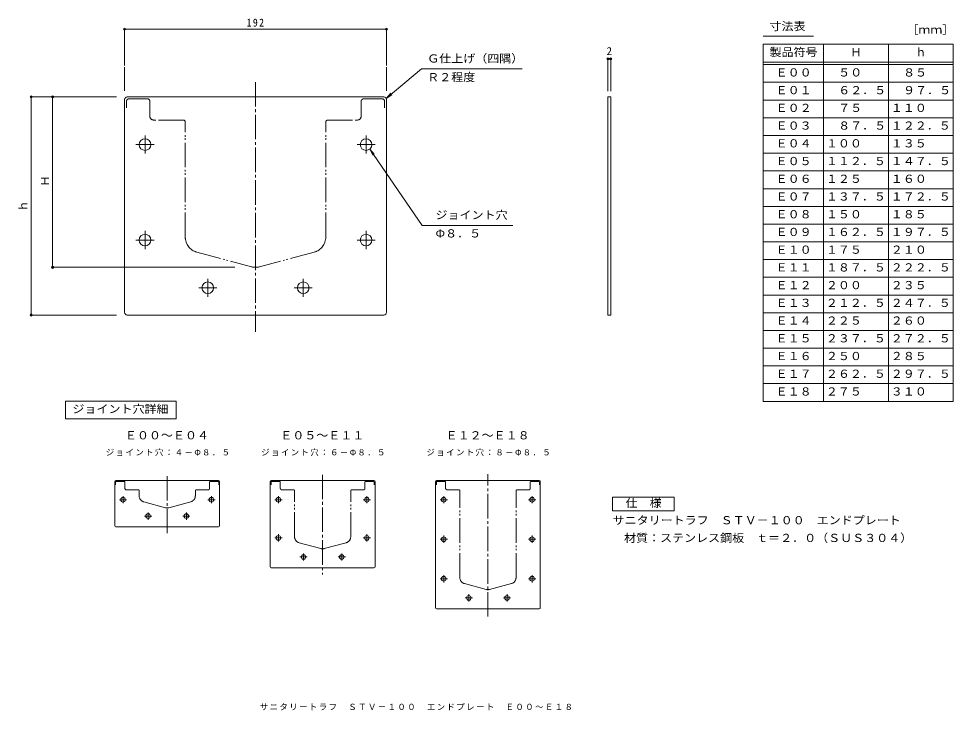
# Model space of a CAD drawing. Units: millimetres, scale not verified, with parts at other scales. Extents: x -332 to 353, y -266 to 242.
import ezdxf
from ezdxf.enums import TextEntityAlignment as Align

# ---------------------------------------------------------------- set-up
doc = ezdxf.new("R2010")
doc.units = ezdxf.units.MM
doc.header["$LTSCALE"] = 2
doc.header["$PDMODE"] = 32
doc.header["$PDSIZE"] = 1.6
doc.linetypes.add('CHAIN2', pattern=[12, 9, -1, 1, -1])
doc.linetypes.add('DOUBLE_CHAIN2', pattern=[12.8, 9, -1, 0.6, -0.6, 0.6, -1])
for name, color, linetype, lineweight in [('0-0_通り芯', 4, 'DOUBLE_CHAIN2', 9), ('0-F_092', 7, 'Continuous', 9), ('1-0_1-0ﾚｲﾔ', 4, 'Continuous', 9), ('1-1_1-1ﾚｲﾔ', 7, 'CHAIN2', 9), ('1-F_Hojo', 4, 'DOUBLE_CHAIN2', 9), ('2-0__2-c_Shi', 7, 'Continuous', 9), ('3-0__2-a_N_s', 2, 'Continuous', 9)]:
    doc.layers.add(name, color=color, linetype=linetype, lineweight=lineweight)
for name, color, linetype in [('2-F_2-Fﾚｲﾔ', 2, 'Continuous'), ('3-F', 2, 'Continuous'), ('F-F_F-Fﾚｲﾔ', 7, 'Continuous')]:
    doc.layers.add(name, color=color, linetype=linetype)
doc.styles.add('ＭＳ ゴシック', font='')
doc.styles.get('ＭＳ ゴシック').set_extended_font_data('MS Gothic')

msp = doc.modelspace()

# ---------------------------------------------------------------- linework, layer by layer
at = {"layer": '0-0_通り芯', "color": 7, "linetype": 'CHAIN2'}
msp.add_line((-158.205, 195.217), (-158.205, 12.101), dxfattribs=at)
at = {"layer": '0-0_通り芯', "linetype": 'Continuous'}
for p, q in [((-254.205, 182.335), (-254.205, 26.335)), ((-252.205, 184.335), (-64.205, 184.335)), ((-62.205, 26.335), (-62.205, 182.335)), ((100.076, 24.335), (100.076, 184.335)), ((-64.205, 24.335), (-252.205, 24.335))]:
    msp.add_line(p, q, dxfattribs=at)
at = {"layer": '0-0_通り芯'}
for p, q in [((-252.705, 181.335), (-252.705, 176.335)), ((-251.205, 182.835), (-237.205, 182.835)), ((-235.705, 170.335), (-235.705, 181.335)), ((-80.705, 181.335), (-80.705, 170.335)), ((-65.205, 182.835), (-79.205, 182.835)), ((-63.705, 181.335), (-63.705, 176.335)), ((-211.205, 167.335), (-232.705, 167.335)), ((-209.705, 81.553), (-209.705, 165.835)), ((-106.705, 81.553), (-106.705, 165.835)), ((-105.205, 167.335), (-83.705, 167.335)), ((-201.181, 70.445), (-161.181, 59.727)), ((-115.228, 70.445), (-155.228, 59.727))]:
    msp.add_line(p, q, dxfattribs=at)
at = {"layer": '0-0_通り芯', "linetype": 'CHAIN2'}
for p, q in [((-239.205, 142.705), (-239.205, 155.97)), ((-77.205, 142.705), (-77.205, 155.97)), ((-245.835, 149.335), (-232.575, 149.335)), ((-83.835, 149.335), (-70.575, 149.335)), ((-239.205, 72.705), (-239.205, 85.97)), ((-77.205, 72.705), (-77.205, 85.97)), ((-245.835, 79.335), (-232.575, 79.335)), ((-83.835, 79.335), (-70.575, 79.335)), ((-193.205, 37.705), (-193.205, 50.97)), ((-123.205, 37.705), (-123.205, 50.97)), ((-199.835, 44.335), (-186.575, 44.335)), ((-129.835, 44.335), (-116.575, 44.335))]:
    msp.add_line(p, q, dxfattribs=at)
at = {"layer": '0-0_通り芯', "linetype": 'Continuous'}
msp.add_lwpolyline([(102.076, 184.335), (102.076, 24.335), (100.076, 24.335)], dxfattribs=at)
for centre in [(-239.205, 149.335), (-77.205, 149.335), (-239.205, 79.335), (-77.205, 79.335), (-193.205, 44.335), (-123.205, 44.335)]:
    msp.add_circle(centre, 4.25, dxfattribs=at)
for centre, start, end in [((-252.205, 182.335), 90, 180), ((-64.205, 182.335), 0, 90), ((-252.205, 26.335), 180, 270), ((-64.205, 26.335), 270, 0)]:
    msp.add_arc(centre, 2, start, end, dxfattribs=at)
at = {"layer": '0-0_通り芯'}
for centre, radius, start, end in [((-251.205, 181.335), 1.5, 90, 180), ((-237.205, 181.335), 1.5, 0, 90), ((-79.205, 181.335), 1.5, 90, 180), ((-65.205, 181.335), 1.5, 0, 90), ((-232.705, 170.335), 3, 180, 270), ((-211.205, 165.835), 1.5, 0, 90), ((-105.205, 165.835), 1.5, 90, 180), ((-83.705, 170.335), 3, 270, 0), ((-198.205, 81.553), 11.5, 180, 254.99992), ((-118.205, 81.553), 11.5, 285.00008, 0), ((-158.205, 70.835), 11.5, 254.99992, 285.00008)]:
    msp.add_arc(centre, radius, start, end, dxfattribs=at)
at = {"layer": '0-F_092'}
for p, q in [((-254.205, 234.002), (-62.205, 234.002)), ((-254.205, 207.428), (-254.205, 234.002)), ((-62.205, 207.428), (-62.205, 234.002)), ((100.076, 188.586), (100.076, 212.861)), ((102.076, 188.586), (102.076, 212.861)), ((-254.205, 188.835), (-254.205, 206.176)), ((-62.205, 188.835), (-62.205, 206.176)), ((100.076, 212.261), (102.076, 212.261)), ((-62.435, 183.267), (-36.59, 204.805)), ((37.097, 204.805), (-36.59, 204.805)), ((-62.435, 183.267), (-59.045, 186.942)), ((-62.435, 183.267), (-58.209, 185.939)), ((-260.205, 184.335), (-323.249, 184.335)), ((-322.649, 184.335), (-322.649, 24.335)), ((-306.882, 184.335), (-306.882, 59.335)), ((-74.482, 146.072), (-72.219, 141.613)), ((30.478, 89.952), (-36.055, 89.952)), ((-173.349, 59.335), (-307.482, 59.335)), ((-260.205, 24.335), (-323.249, 24.335))]:
    msp.add_line(p, q, dxfattribs=at)
at = {"layer": '0-F_092', "color": 4}
msp.add_line((100.076, 184.335), (102.076, 184.335), dxfattribs=at)
at = {"layer": '0-F_092'}
msp.add_lwpolyline([(-36.055, 89.952), (-74.482, 146.072), (-71.142, 142.35)], dxfattribs=at)
for p in [(-254.205, 234.002), (-62.205, 234.002), (100.076, 212.261), (102.076, 212.261), (-322.649, 184.335), (-306.882, 184.335), (-306.882, 59.335), (-322.649, 24.335)]:
    msp.add_point(p, dxfattribs=at)
at = {"layer": '1-0_1-0ﾚｲﾔ'}
for p, q in [((-261.312, -130.323), (-261.312, -97.923)), ((-185.312, -97.123), (-260.512, -97.123)), ((-184.512, -130.323), (-184.512, -97.923)), ((-147.441, -97.923), (-147.441, -160.323)), ((-146.641, -97.123), (-71.441, -97.123)), ((-70.641, -160.323), (-70.641, -97.923)), ((-26.287, -97.923), (-26.287, -190.323)), ((49.713, -97.123), (-25.487, -97.123)), ((50.513, -97.923), (50.513, -190.323)), ((-260.512, -131.123), (-185.312, -131.123)), ((-71.441, -161.123), (-146.641, -161.123)), ((-25.487, -191.123), (49.713, -191.123))]:
    msp.add_line(p, q, dxfattribs=at)
at = {"layer": '1-0_1-0ﾚｲﾔ', "linetype": 'CHAIN2'}
for p, q in [((-255.312, -108.469), (-255.312, -113.775)), ((-190.512, -108.469), (-190.512, -113.775)), ((-141.441, -108.469), (-141.441, -113.775)), ((-76.641, -108.469), (-76.641, -113.775)), ((-20.287, -108.469), (-20.287, -113.775)), ((44.513, -108.469), (44.513, -113.775)), ((-257.964, -111.123), (-252.66, -111.123)), ((-193.164, -111.123), (-187.86, -111.123)), ((-144.093, -111.123), (-138.789, -111.123)), ((-79.293, -111.123), (-73.989, -111.123)), ((-22.939, -111.123), (-17.635, -111.123)), ((41.861, -111.123), (47.165, -111.123)), ((-239.564, -123.123), (-234.26, -123.123)), ((-236.912, -120.469), (-236.912, -125.775)), ((-211.564, -123.123), (-206.26, -123.123)), ((-208.912, -120.469), (-208.912, -125.775)), ((-141.441, -136.469), (-141.441, -141.775)), ((-76.641, -136.469), (-76.641, -141.775)), ((-144.093, -139.123), (-138.789, -139.123)), ((-79.293, -139.123), (-73.989, -139.123)), ((-22.939, -140.123), (-17.635, -140.123)), ((-20.287, -137.469), (-20.287, -142.775)), ((41.861, -140.123), (47.165, -140.123)), ((44.513, -137.469), (44.513, -142.775)), ((-123.041, -150.469), (-123.041, -155.775)), ((-95.041, -150.469), (-95.041, -155.775)), ((-125.693, -153.123), (-120.389, -153.123)), ((-97.693, -153.123), (-92.389, -153.123)), ((-22.939, -169.123), (-17.635, -169.123)), ((-20.287, -166.469), (-20.287, -171.775)), ((41.861, -169.123), (47.165, -169.123)), ((44.513, -166.469), (44.513, -171.775)), ((-4.539, -183.123), (0.765, -183.123)), ((-1.887, -180.469), (-1.887, -185.775)), ((23.461, -183.123), (28.765, -183.123)), ((26.113, -180.469), (26.113, -185.775))]:
    msp.add_line(p, q, dxfattribs=at)
at = {"layer": '1-0_1-0ﾚｲﾔ'}
for centre in [(-255.312, -111.123), (-190.512, -111.123), (-141.441, -111.123), (-76.641, -111.123), (-20.287, -111.123), (44.513, -111.123), (-236.912, -123.123), (-208.912, -123.123), (-141.441, -139.123), (-76.641, -139.123), (-20.287, -140.123), (44.513, -140.123), (-123.041, -153.123), (-95.041, -153.123), (-20.287, -169.123), (44.513, -169.123), (-1.887, -183.123), (26.113, -183.123)]:
    msp.add_circle(centre, 1.7, dxfattribs=at)
for centre, start, end in [((-260.512, -97.923), 90, 180), ((-185.312, -97.923), 0, 90), ((-146.641, -97.923), 90, 180), ((-71.441, -97.923), 0, 90), ((-25.487, -97.923), 90, 180), ((49.713, -97.923), 0, 90), ((-260.512, -130.323), 180, 270), ((-185.312, -130.323), 270, 0), ((-146.641, -160.323), 180, 270), ((-71.441, -160.323), 270, 0), ((-25.487, -190.323), 180, 270), ((49.713, -190.323), 270, 0)]:
    msp.add_arc(centre, 0.8, start, end, dxfattribs=at)
at = {"layer": '1-1_1-1ﾚｲﾔ'}
for p, q in [((-222.912, -135.735), (-222.912, -93.611)), ((-109.041, -92.77), (-109.041, -166.017)), ((12.113, -196.821), (12.113, -92.489))]:
    msp.add_line(p, q, dxfattribs=at)
at = {"layer": '1-F_Hojo', "color": 7, "linetype": 'Continuous'}
for p, q in [((-297.469, -38.808), (-216.313, -38.808)), ((-297.469, -38.808), (-297.469, -51.808)), ((-216.313, -38.808), (-216.313, -51.808)), ((-297.469, -51.808), (-216.313, -51.808))]:
    msp.add_line(p, q, dxfattribs=at)
at = {"layer": '1-F_Hojo'}
for p, q in [((-260.712, -98.323), (-260.712, -100.323)), ((-260.112, -97.723), (-254.512, -97.723)), ((-253.912, -102.723), (-253.912, -98.323)), ((-191.912, -98.323), (-191.912, -102.723)), ((-185.712, -97.723), (-191.312, -97.723)), ((-185.112, -98.323), (-185.112, -100.323)), ((-146.841, -98.323), (-146.841, -100.323)), ((-146.241, -97.723), (-140.641, -97.723)), ((-140.041, -102.723), (-140.041, -98.323)), ((-78.041, -98.323), (-78.041, -102.723)), ((-71.841, -97.723), (-77.441, -97.723)), ((-71.241, -98.323), (-71.241, -100.323)), ((-25.687, -98.323), (-25.687, -100.323)), ((-25.087, -97.723), (-19.487, -97.723)), ((-18.887, -102.723), (-18.887, -98.323)), ((43.113, -98.323), (43.113, -102.723)), ((49.313, -97.723), (43.713, -97.723)), ((49.913, -98.323), (49.913, -100.323)), ((-244.112, -103.923), (-252.712, -103.923)), ((-243.512, -108.236), (-243.512, -104.523)), ((-202.312, -108.236), (-202.312, -104.523)), ((-201.712, -103.923), (-193.112, -103.923)), ((-130.241, -103.923), (-138.841, -103.923)), ((-129.641, -138.236), (-129.641, -104.523)), ((-88.441, -138.236), (-88.441, -104.523)), ((-87.841, -103.923), (-79.241, -103.923)), ((-9.087, -103.923), (-17.687, -103.923)), ((-8.487, -168.236), (-8.487, -104.523)), ((32.713, -168.236), (32.713, -104.523)), ((33.313, -103.923), (41.913, -103.923)), ((-240.102, -112.679), (-224.102, -116.966)), ((-205.721, -112.679), (-221.721, -116.966)), ((-126.232, -142.679), (-110.232, -146.966)), ((-91.851, -142.679), (-107.851, -146.966)), ((-5.078, -172.679), (10.922, -176.966)), ((29.303, -172.679), (13.303, -176.966))]:
    msp.add_line(p, q, dxfattribs=at)
for centre, radius, start, end in [((-260.112, -98.323), 0.6, 90, 180), ((-254.512, -98.323), 0.6, 0, 90), ((-252.712, -102.723), 1.2, 180, 270), ((-193.112, -102.723), 1.2, 270, 0), ((-191.312, -98.323), 0.6, 90, 180), ((-185.712, -98.323), 0.6, 0, 90), ((-146.241, -98.323), 0.6, 90, 180), ((-140.641, -98.323), 0.6, 0, 90), ((-138.841, -102.723), 1.2, 180, 270), ((-79.241, -102.723), 1.2, 270, 0), ((-77.441, -98.323), 0.6, 90, 180), ((-71.841, -98.323), 0.6, 0, 90), ((-25.087, -98.323), 0.6, 90, 180), ((-19.487, -98.323), 0.6, 0, 90), ((-17.687, -102.723), 1.2, 180, 270), ((41.913, -102.723), 1.2, 270, 0), ((43.713, -98.323), 0.6, 90, 180), ((49.313, -98.323), 0.6, 0, 90), ((-244.112, -104.523), 0.6, 0, 90), ((-238.912, -108.236), 4.6, 180, 255), ((-206.912, -108.236), 4.6, 285.00009, 0), ((-201.712, -104.523), 0.6, 90, 180), ((-130.241, -104.523), 0.6, 0, 90), ((-87.841, -104.523), 0.6, 90, 180), ((-9.087, -104.523), 0.6, 0, 90), ((33.313, -104.523), 0.6, 90, 180), ((-222.912, -112.523), 4.6, 254.99998, 285.00009), ((-125.041, -138.236), 4.6, 180, 254.99992), ((-93.041, -138.236), 4.6, 285.00008, 0), ((-109.041, -142.523), 4.6, 254.99992, 285.00008), ((-3.887, -168.236), 4.6, 180, 255.00008), ((28.113, -168.236), 4.6, 284.99988, 0), ((12.113, -172.523), 4.6, 255.00008, 284.99992)]:
    msp.add_arc(centre, radius, start, end, dxfattribs=at)
at = {"layer": '2-0__2-c_Shi'}
for p, q in [((213.947, 228.876), (250.828, 228.876)), ((353.178, 222.899), (213.947, 222.899)), ((213.947, 130.01), (213.947, 222.899)), ((258.013, 130.01), (258.013, 222.899)), ((305.596, 222.899), (305.596, 130.01)), ((353.178, 130.01), (353.178, 222.899)), ((213.947, 209.899), (353.178, 209.899)), ((353.178, 208.01), (213.947, 208.01)), ((353.178, 195.01), (213.947, 195.01)), ((353.178, 182.01), (213.947, 182.01)), ((353.178, 169.01), (213.947, 169.01)), ((353.178, 156.01), (213.947, 156.01)), ((353.178, 143.01), (213.947, 143.01)), ((353.178, 130.01), (213.947, 130.01)), ((213.947, 52.01), (213.947, 130.01)), ((258.013, 52.01), (258.013, 130.01)), ((305.596, 130.01), (305.596, 52.01)), ((353.178, 52.01), (353.178, 130.01)), ((353.178, 117.01), (213.947, 117.01)), ((353.178, 104.01), (213.947, 104.01)), ((353.178, 91.01), (213.947, 91.01)), ((353.178, 78.01), (213.947, 78.01)), ((353.178, 65.01), (213.947, 65.01)), ((353.178, 52.01), (213.947, 52.01)), ((213.947, 52.01), (213.947, -38.99)), ((258.013, -38.99), (258.013, 52.01)), ((305.596, 52.01), (305.596, -38.99)), ((353.178, -38.99), (353.178, 52.01)), ((353.178, 39.01), (213.947, 39.01)), ((353.178, 26.01), (213.947, 26.01)), ((353.178, 13.01), (213.947, 13.01)), ((353.178, 0.01), (213.947, 0.01)), ((353.178, -12.99), (213.947, -12.99)), ((353.178, -25.99), (213.947, -25.99)), ((353.178, -38.99), (213.947, -38.99))]:
    msp.add_line(p, q, dxfattribs=at)
at = {"layer": '3-0__2-a_N_s'}
for p, q in [((103.484, -109.336), (148.484, -109.336)), ((103.484, -119.336), (103.484, -109.336)), ((148.484, -109.336), (148.484, -119.336)), ((148.484, -119.336), (103.484, -119.336))]:
    msp.add_line(p, q, dxfattribs=at)

# ---------------------------------------------------------------- texts
at = {"layer": '0-F_092', "color": 2, "style": 'ＭＳ ゴシック'}
msp.add_text('2', height=5.865, dxfattribs=at).set_placement((99.076, 213.261), align=Align.BOTTOM_LEFT)
at = {"layer": '0-F_092', "color": 2, "style": 'ＭＳ ゴシック', "width": 1.1}
for s, p in [('Ｇ仕上げ（四隅）', (-32.404, 207.744)), ('Ｒ２程度', (-32.404, 194.07)), ('ジョイント穴', (-26.302, 92.969)), ('Φ８．５', (-26.302, 79.458))]:
    msp.add_text(s, height=5.865, dxfattribs=at).set_placement(p, align=Align.BOTTOM_LEFT)
at = {"layer": '0-F_092', "color": 2, "style": 'ＭＳ ゴシック'}
for s, p in [('Ｈ', (-307.712, 118.585)), ('ｈ', (-323.649, 100.335))]:
    msp.add_text(s, height=5.865, rotation=90, dxfattribs=at).set_placement(p, align=Align.BOTTOM_LEFT)
at = {"layer": '0-F_092', "color": 2, "insert": (-164.705, 235.802), "char_height": 5.865, "attachment_point": 7, "style": 'ＭＳ ゴシック'}
msp.add_mtext('\\T1.27;\\W0.9;192', dxfattribs=at)
at = {"layer": '1-F_Hojo', "color": 2, "style": 'ＭＳ ゴシック', "width": 1.1}
for s, p in [('ジョイント穴詳細', (-292.391, -49.308)), ('Ｅ００～Ｅ０４', (-253.912, -68.637)), ('Ｅ０５～Ｅ１１', (-140.041, -68.637)), ('Ｅ１２～Ｅ１８', (-18.887, -68.637))]:
    msp.add_text(s, height=5.865, dxfattribs=at).set_placement(p, align=Align.BOTTOM_LEFT)
at = {"layer": '1-F_Hojo', "color": 7, "char_height": 4.399, "attachment_point": 7, "style": 'ＭＳ ゴシック'}
for s, insert in [('\\T1.17;ジョイント穴：４－Φ８．５', (-267.912, -79.111)), ('\\T1.17;ジョイント穴：６－Φ８．５', (-154.041, -79.111)), ('\\T1.17;ジョイント穴：８－Φ８．５', (-32.887, -79.111))]:
    msp.add_mtext(s, dxfattribs=dict(at, insert=insert))
at = {"layer": '2-F_2-Fﾚｲﾔ', "style": 'ＭＳ ゴシック', "width": 1.1}
for s, p in [('寸法表', (218.48, 231.426)), ('［ｍｍ］', (318.754, 228.876)), ('製品符号', (218.48, 212.399)), ('Ｅ００', (222.98, 197.51)), ('５０', (268.804, 197.51)), ('８５', (316.387, 197.51)), ('Ｅ０１', (222.98, 184.51)), ('６２．５', (268.804, 184.51)), ('９７．５', (316.387, 184.51)), ('Ｅ０２', (222.98, 171.51)), ('７５', (268.804, 171.51)), ('１１０', (307.387, 171.51)), ('Ｅ０３', (222.98, 158.51)), ('８７．５', (268.804, 158.51)), ('１２２．５', (307.387, 158.51)), ('Ｅ０４', (222.98, 145.51)), ('１００', (259.804, 145.51)), ('１３５', (307.387, 145.51)), ('Ｅ０５', (222.98, 132.51)), ('１１２．５', (259.804, 132.51)), ('１４７．５', (307.387, 132.51)), ('Ｅ０６', (222.98, 119.51)), ('１２５', (259.804, 119.51)), ('１６０', (307.387, 119.51)), ('Ｅ０７', (222.98, 106.51)), ('１３７．５', (259.804, 106.51)), ('１７２．５', (307.387, 106.51)), ('Ｅ０８', (222.98, 93.51)), ('１５０', (259.804, 93.51)), ('１８５', (307.387, 93.51)), ('Ｅ０９', (222.98, 80.51)), ('１６２．５', (259.804, 80.51)), ('１９７．５', (307.387, 80.51)), ('Ｅ１０', (222.98, 67.51)), ('１７５', (259.804, 67.51)), ('２１０', (307.387, 67.51)), ('Ｅ１１', (222.98, 54.51)), ('１８７．５', (259.804, 54.51)), ('２２２．５', (307.387, 54.51)), ('Ｅ１２', (222.98, 41.51)), ('２００', (259.804, 41.51)), ('２３５', (307.387, 41.51)), ('Ｅ１３', (222.98, 28.51)), ('２１２．５', (259.804, 28.51)), ('２４７．５', (307.387, 28.51)), ('Ｅ１４', (222.98, 15.51)), ('２２５', (259.804, 15.51)), ('２６０', (307.387, 15.51)), ('Ｅ１５', (222.98, 2.51)), ('２３７．５', (259.804, 2.51)), ('２７２．５', (307.387, 2.51)), ('Ｅ１６', (222.98, -10.49)), ('２５０', (259.804, -10.49)), ('２８５', (307.387, -10.49)), ('Ｅ１７', (222.98, -23.49)), ('２６２．５', (259.804, -23.49)), ('２９７．５', (307.387, -23.49)), ('Ｅ１８', (222.98, -36.49)), ('２７５', (259.804, -36.49)), ('３１０', (307.387, -36.49))]:
    msp.add_text(s, height=5.865, dxfattribs=at).set_placement(p, align=Align.BOTTOM_LEFT)
at = {"layer": '2-F_2-Fﾚｲﾔ', "style": 'ＭＳ ゴシック'}
for s, p in [('Ｈ', (277.804, 212.399)), ('ｈ', (325.387, 212.399))]:
    msp.add_text(s, height=5.865, dxfattribs=at).set_placement(p, align=Align.BOTTOM_LEFT)
at = {"layer": '3-F', "style": 'ＭＳ ゴシック', "width": 1.1}
for s, p in [('仕\u3000様', (112.984, -118.336)), ('サニタリートラフ\u3000ＳＴＶ－１００\u3000エンドプレート', (103.484, -130.92)), ('材質：ステンレス鋼板\u3000ｔ＝２．０（ＳＵＳ３０４）', (111.871, -143.92))]:
    msp.add_text(s, height=5.865, dxfattribs=at).set_placement(p, align=Align.BOTTOM_LEFT)
at = {"layer": 'F-F_F-Fﾚｲﾔ', "insert": (-155.1, -265.6), "char_height": 4.399, "attachment_point": 7, "style": 'ＭＳ ゴシック'}
msp.add_mtext('\\T1.17;サニタリートラフ\u3000ＳＴＶ－１００\u3000エンドプレート\u3000Ｅ００～Ｅ１８', dxfattribs=at)

doc.saveas('drawing.dxf')
